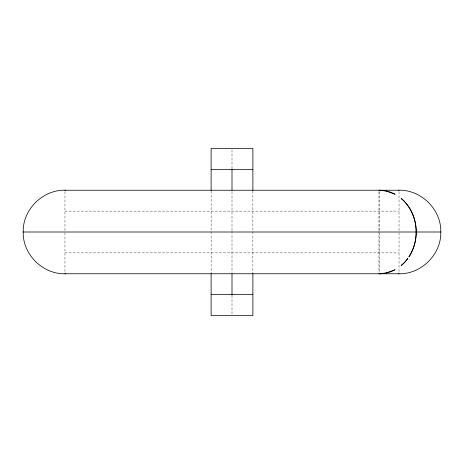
<?xml version="1.0" encoding="UTF-8"?>
<svg xmlns="http://www.w3.org/2000/svg" width="464" height="464" viewBox="0 0 464 464"><rect width="100%" height="100%" fill="white"/><g stroke="black" fill="none" stroke-linecap="round" stroke-linejoin="round"><path stroke-width="0.35" stroke-dasharray="2.32 1.74" d="M64.96 211.12L399.04 211.12M64.96 252.88L399.04 252.88M399.04 191.678L399.04 232M399.04 232.719L399.04 272.322M379.314 191.678L379.314 232M379.314 232.719L379.314 272.322M378.943 191.678L378.943 230.562M378.943 231.281L378.943 272.322M252.88 191.145L252.88 272.855M232 149.918L232 168.641M232 191.678L232 230.562M232 231.281L232 272.322M232 295.359L232 314.082M211.12 191.145L211.12 272.855M64.96 191.678L64.96 232M64.96 232.719L64.96 272.322"/><path stroke-width="0.7" d="M65.766 273.76C43.181 274.746 22.608 254.632 23.2 232C22.608 209.368 43.181 189.254 65.766 190.24M398.234 190.24C420.819 189.254 441.392 209.368 440.8 232C441.392 254.632 420.819 274.746 398.234 273.76M378.943 273.76L386.193 272.96L395.061 269.752A41.76 36.83 90 0 1 379.314 273.76A41.76 36.83 -90 0 0 382.928 273.557M211.12 169.36L252.88 169.36M64.96 190.24L399.04 190.24M23.2 232L440.8 232M64.96 273.76L399.04 273.76M211.12 294.64L252.88 294.64M378.943 190.24L386.193 191.04L395.061 194.248A41.76 36.83 90 0 0 379.314 190.24M252.88 190.42L252.88 148.48L211.12 148.48L211.12 190.42M252.88 273.58L252.88 315.52L211.12 315.52L211.12 273.58M232 169.36L232 190.24M232 273.76L232 294.64M409.938 255.2L408.894 256.876A41.766 37.306 -90 0 0 408.894 207.124L407.786 205.506A41.76 36.83 90 0 0 401.256 198.459L401.157 198.459A41.754 37.294 90 0 1 408.894 207.124L409.938 208.8A41.76 36.83 90 0 1 416.144 232A41.76 36.83 -90 0 1 409.938 255.2M407.786 258.494L407.769 258.494A41.766 37.306 -90 0 1 401.151 265.541L401.256 265.541A41.76 36.83 90 0 0 407.786 258.494"/></g></svg>
